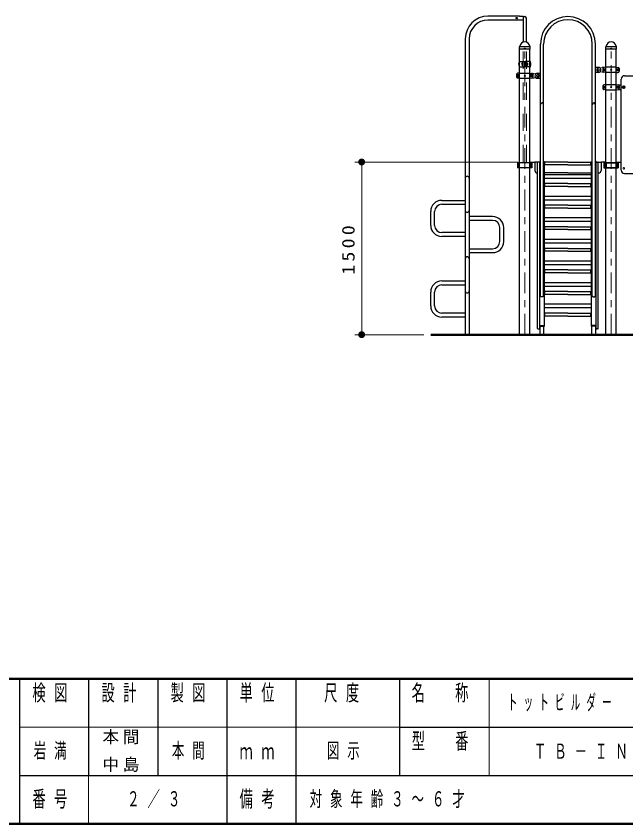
# Model space of a CAD drawing. Units: millimetres on the paper, scale 1:60. Extents: x -385 to 76, y -594 to 267.
# Drawn here: x -243 to -154.7, y -297 to -180.1 of the extents above; entities that cross this region are included whole.
import ezdxf

# ---------------------------------------------------------------- set-up
doc = ezdxf.new("R2010")
doc.units = ezdxf.units.MM
doc.linetypes.add('USER1', pattern=[4.5, 2.5, -2])
doc.linetypes.add('USER2', pattern=[6, 3, -1, 1, -1])
doc.layers.add('1_60', color=7, linetype='Continuous', lineweight=25)
doc.layers.add('NAKAMURA図枠', color=7, linetype='Continuous', lineweight=13)
doc.layers.add('図面情報', color=7, linetype='Continuous')
doc.styles.add('ＭＳ ゴシック', font='')
doc.styles.get('ＭＳ ゴシック').set_extended_font_data('MS Gothic')

# ---------------------------------------------------------------- blocks, each defined once
blk = doc.blocks.new('filled_dot')
at = {"color": 0, "linetype": 'Continuous', "lineweight": -2, "const_width": 1.25}
blk.add_lwpolyline([(-0.625, 0, 1), (0.625, 0, 1)], format="xyb", close=True, dxfattribs=at)

msp = doc.modelspace()

# ---------------------------------------------------------------- linework, layer by layer
at = {"layer": '1_60', "color": 70}
for p, q in [((-170.088, -180.072), (-174.679, -180.072)), ((-170.088, -180.638), (-174.679, -180.638)), ((-177.962, -183.355), (-177.962, -226.189)), ((-177.396, -183.355), (-177.396, -226.189)), ((-181.346, -206.739), (-177.962, -206.739)), ((-181.346, -207.305), (-177.962, -207.305)), ((-182.963, -210.355), (-182.963, -208.355)), ((-182.396, -210.355), (-182.396, -208.355)), ((-174.012, -209.072), (-177.396, -209.072)), ((-174.012, -209.639), (-177.396, -209.639)), ((-177.962, -211.406), (-181.346, -211.406)), ((-172.962, -212.689), (-172.962, -210.689)), ((-172.396, -212.689), (-172.396, -210.689)), ((-177.962, -211.972), (-181.346, -211.972)), ((-177.396, -213.739), (-174.012, -213.739)), ((-177.396, -214.306), (-174.012, -214.306)), ((-181.346, -218.406), (-177.962, -218.406)), ((-181.346, -218.972), (-177.962, -218.972)), ((-182.963, -222.022), (-182.963, -220.022)), ((-182.396, -222.022), (-182.396, -220.022)), ((-177.962, -223.072), (-181.346, -223.072)), ((-177.962, -223.639), (-181.346, -223.639))]:
    msp.add_line(p, q, dxfattribs=at)
at = {"layer": '1_60', "color": 70, "linetype": 'USER1', "lineweight": 13}
for p, q in [((-169.572, -180.072), (-170.088, -180.072)), ((-169.572, -180.638), (-170.088, -180.638))]:
    msp.add_line(p, q, dxfattribs=at)
at = {"layer": '1_60'}
for p, q in [((-170.088, -180.072), (-169.572, -180.072)), ((-169.572, -180.639), (-170.088, -180.639)), ((-169.572, -180.072), (-169.572, -183.839)), ((-169.119, -183.839), (-169.119, -180.355)), ((-170.12, -184.863), (-170.113, -184.533)), ((-170.093, -184.485), (-170.074, -184.466)), ((-168.599, -184.485), (-168.617, -184.466)), ((-168.571, -184.864), (-168.578, -184.533)), ((-157.62, -184.863), (-157.613, -184.533)), ((-157.593, -184.485), (-157.574, -184.466)), ((-156.099, -184.485), (-156.117, -184.466)), ((-156.071, -184.864), (-156.078, -184.533)), ((-170.12, -184.863), (-170.112, -184.872)), ((-168.58, -184.872), (-170.112, -184.872)), ((-170.088, -226.189), (-170.088, -184.872)), ((-168.603, -226.189), (-168.603, -184.872)), ((-168.58, -184.872), (-168.571, -184.864)), ((-157.62, -184.863), (-157.612, -184.872)), ((-156.08, -184.872), (-157.612, -184.872)), ((-157.588, -226.189), (-157.588, -184.872)), ((-156.103, -226.189), (-156.103, -184.872)), ((-156.08, -184.872), (-156.071, -184.864)), ((-167.072, -220.547), (-167.072, -192.855)), ((-166.619, -220.547), (-166.619, -192.855)), ((-159.572, -220.547), (-159.572, -192.855)), ((-159.119, -220.547), (-159.119, -192.855)), ((-168.315, -201.288), (-170.376, -201.288)), ((-170.376, -201.288), (-170.376, -202.038)), ((-168.315, -202.038), (-170.376, -202.038)), ((-170.237, -201.288), (-170.237, -202.038)), ((-168.65, -201.288), (-168.65, -202.038)), ((-168.603, -201.188), (-167.887, -201.188)), ((-168.603, -201.226), (-167.887, -201.226)), ((-168.494, -201.288), (-168.494, -202.038)), ((-168.445, -201.288), (-168.445, -202.038)), ((-168.315, -201.288), (-168.315, -202.038)), ((-167.179, -201.188), (-167.837, -201.188)), ((-167.496, -225.272), (-167.496, -201.271)), ((-167.179, -201.135), (-167.072, -201.135)), ((-167.179, -225.272), (-167.179, -201.188)), ((-166.619, -201.135), (-166.512, -201.135)), ((-163.096, -201.188), (-166.512, -201.188)), ((-166.512, -224.955), (-166.512, -201.188)), ((-166.429, -201.605), (-166.429, -201.188)), ((-163.096, -201.605), (-166.429, -201.605)), ((-163.096, -201.188), (-159.679, -201.188)), ((-163.096, -201.605), (-159.762, -201.605)), ((-159.762, -201.605), (-159.762, -201.188)), ((-159.572, -201.135), (-159.679, -201.135)), ((-159.679, -224.955), (-159.679, -201.188)), ((-159.012, -201.135), (-159.119, -201.135)), ((-159.012, -201.188), (-158.354, -201.188)), ((-159.012, -225.272), (-159.012, -201.188)), ((-158.695, -225.272), (-158.695, -201.271)), ((-157.588, -201.188), (-158.304, -201.188)), ((-157.588, -201.226), (-158.304, -201.226)), ((-157.876, -201.288), (-155.815, -201.288)), ((-157.876, -201.288), (-157.876, -202.038)), ((-155.815, -201.289), (-157.876, -201.289)), ((-157.876, -201.289), (-157.876, -202.039)), ((-157.876, -202.038), (-155.815, -202.038)), ((-155.815, -202.039), (-157.876, -202.039)), ((-157.746, -201.288), (-157.746, -202.038)), ((-157.737, -201.289), (-157.737, -202.039)), ((-157.697, -201.288), (-157.697, -202.038)), ((-157.541, -201.288), (-157.541, -202.038)), ((-156.15, -201.289), (-156.15, -202.039)), ((-156.103, -201.189), (-155.387, -201.189)), ((-156.103, -201.227), (-155.387, -201.227)), ((-155.994, -201.289), (-155.994, -202.039)), ((-155.954, -201.288), (-155.954, -202.038)), ((-155.945, -201.289), (-155.945, -202.039)), ((-155.815, -201.288), (-155.815, -202.038)), ((-155.815, -201.289), (-155.815, -202.039)), ((-166.512, -202.989), (-159.679, -202.989)), ((-166.512, -203.521), (-159.679, -203.521)), ((-163.096, -204.313), (-166.429, -204.313)), ((-166.429, -204.73), (-166.429, -204.313)), ((-163.096, -204.313), (-159.762, -204.313)), ((-159.762, -204.73), (-159.762, -204.313)), ((-163.096, -204.73), (-166.429, -204.73)), ((-163.096, -204.73), (-159.762, -204.73)), ((-166.512, -206.114), (-159.679, -206.114)), ((-166.512, -206.646), (-159.679, -206.646)), ((-163.096, -207.438), (-166.429, -207.438)), ((-166.429, -207.855), (-166.429, -207.438)), ((-163.096, -207.855), (-166.429, -207.855)), ((-163.096, -207.438), (-159.762, -207.438)), ((-163.096, -207.855), (-159.762, -207.855)), ((-159.762, -207.855), (-159.762, -207.438)), ((-166.512, -209.239), (-159.679, -209.239)), ((-166.512, -209.771), (-159.679, -209.771)), ((-163.096, -210.563), (-166.429, -210.563)), ((-166.429, -210.98), (-166.429, -210.563)), ((-163.096, -210.98), (-166.429, -210.98)), ((-163.096, -210.563), (-159.762, -210.563)), ((-163.096, -210.98), (-159.762, -210.98)), ((-159.762, -210.98), (-159.762, -210.563)), ((-166.512, -212.364), (-159.679, -212.364)), ((-166.512, -212.896), (-159.679, -212.896)), ((-163.096, -213.688), (-166.429, -213.688)), ((-166.429, -214.105), (-166.429, -213.688)), ((-163.096, -213.688), (-159.762, -213.688)), ((-159.762, -214.105), (-159.762, -213.688)), ((-163.096, -214.105), (-166.429, -214.105)), ((-163.096, -214.105), (-159.762, -214.105)), ((-166.512, -215.489), (-159.679, -215.489)), ((-166.512, -216.021), (-159.679, -216.021)), ((-163.096, -216.813), (-166.429, -216.813)), ((-166.429, -217.23), (-166.429, -216.813)), ((-163.096, -217.23), (-166.429, -217.23)), ((-163.096, -216.813), (-159.762, -216.813)), ((-163.096, -217.23), (-159.762, -217.23)), ((-159.762, -217.23), (-159.762, -216.813)), ((-166.512, -218.614), (-159.679, -218.614)), ((-166.512, -219.146), (-159.679, -219.146)), ((-163.096, -219.939), (-166.429, -219.939)), ((-166.429, -220.355), (-166.429, -219.939)), ((-163.096, -220.355), (-166.429, -220.355)), ((-163.096, -219.939), (-159.762, -219.939)), ((-163.096, -220.355), (-159.762, -220.355)), ((-159.762, -220.355), (-159.762, -219.939)), ((-166.512, -221.739), (-159.679, -221.739)), ((-166.512, -222.271), (-159.679, -222.271)), ((-163.096, -223.064), (-166.429, -223.064)), ((-166.429, -223.48), (-166.429, -223.064)), ((-163.096, -223.064), (-159.762, -223.064)), ((-159.762, -223.48), (-159.762, -223.064)), ((-163.096, -223.48), (-166.429, -223.48)), ((-163.096, -223.48), (-159.762, -223.48)), ((-167.412, -225.355), (-167.262, -225.355)), ((-167.179, -224.855), (-166.512, -224.855)), ((-167.179, -224.955), (-166.512, -224.955)), ((-167.129, -226.189), (-167.129, -224.955)), ((-166.562, -226.189), (-166.562, -224.955)), ((-159.012, -224.855), (-159.679, -224.855)), ((-159.012, -224.955), (-159.679, -224.955)), ((-159.629, -226.189), (-159.629, -224.955)), ((-159.062, -226.189), (-159.062, -224.955)), ((-158.779, -225.355), (-158.929, -225.355))]:
    msp.add_line(p, q, dxfattribs=at)
at = {"layer": '1_60', "linetype": 'USER1', "lineweight": 13}
for p, q in [((-169.572, -201.189), (-169.572, -180.072)), ((-169.119, -201.189), (-169.119, -180.355)), ((-168.604, -184.522), (-170.087, -184.522)), ((-156.104, -184.522), (-157.587, -184.522))]:
    msp.add_line(p, q, dxfattribs=at)
at = {"layer": '1_60', "lineweight": 13}
for p, q in [((-168.601, -184.513), (-170.09, -184.513)), ((-168.631, -184.455), (-170.058, -184.455)), ((-156.101, -184.513), (-157.59, -184.513)), ((-156.131, -184.455), (-157.558, -184.455)), ((-170.346, -201.189), (-193.962, -201.189)), ((-192.962, -226.189), (-192.962, -201.189)), ((-183.962, -226.189), (-193.962, -226.189))]:
    msp.add_line(p, q, dxfattribs=at)
at = {"layer": '1_60', "linetype": 'USER2', "lineweight": 13}
for p, q in [((-169.346, -226.189), (-169.346, -184.522)), ((-156.846, -226.189), (-156.846, -184.522))]:
    msp.add_line(p, q, dxfattribs=at)
at = {"layer": '1_60', "color": 131}
for p, q in [((-167.072, -192.855), (-167.072, -184.104)), ((-166.619, -192.855), (-166.619, -184.104)), ((-159.572, -192.855), (-159.572, -184.104)), ((-159.119, -192.855), (-159.119, -184.104)), ((-158.679, -187.488), (-159.119, -187.488)), ((-158.679, -188.221), (-159.119, -188.221)), ((-167.512, -188.321), (-167.072, -188.321)), ((-167.512, -189.055), (-167.072, -189.055)), ((-167.179, -201.48), (-167.179, -201.135)), ((-166.512, -201.48), (-166.512, -201.135)), ((-159.679, -201.48), (-159.679, -201.135)), ((-159.012, -201.48), (-159.012, -201.135))]:
    msp.add_line(p, q, dxfattribs=at)
at = {"layer": '1_60', "color": 2}
for p, q in [((-170.114, -186.647), (-169.404, -186.647)), ((-169.617, -186.867), (-169.65, -186.866)), ((-169.617, -187.022), (-169.617, -186.663)), ((-169.617, -187.022), (-169.617, -187.38)), ((-169.371, -186.68), (-169.371, -187.363)), ((-169.321, -186.68), (-169.321, -187.363)), ((-168.577, -186.647), (-169.287, -186.647)), ((-169.075, -187.022), (-169.075, -186.663)), ((-169.075, -186.867), (-169.041, -186.866)), ((-169.075, -187.022), (-169.075, -187.38)), ((-170.112, -187.397), (-169.404, -187.397)), ((-169.617, -187.176), (-169.65, -187.178)), ((-168.577, -187.397), (-169.287, -187.397)), ((-169.075, -187.176), (-169.041, -187.178)), ((-157.612, -187.48), (-158.137, -187.525)), ((-157.612, -188.23), (-158.137, -188.184)), ((-156.079, -187.48), (-157.612, -187.48)), ((-156.079, -188.23), (-157.612, -188.23)), ((-156.079, -187.48), (-155.816, -187.503)), ((-156.079, -188.23), (-155.816, -188.207)), ((-170.112, -188.313), (-170.375, -188.336)), ((-170.112, -189.063), (-170.375, -189.04)), ((-170.112, -188.313), (-168.579, -188.313)), ((-170.112, -189.063), (-168.579, -189.063)), ((-168.579, -188.313), (-168.054, -188.359)), ((-168.579, -189.063), (-168.054, -189.017)), ((-157.612, -189.98), (-157.875, -190.003)), ((-157.612, -189.98), (-156.079, -189.98)), ((-156.079, -189.98), (-155.554, -190.026)), ((-155.554, -190.026), (-155.387, -190.038)), ((-157.612, -190.73), (-157.875, -190.707)), ((-157.612, -190.73), (-156.079, -190.73)), ((-156.079, -190.73), (-155.554, -190.684)), ((-155.554, -190.684), (-155.387, -190.672)), ((-167.887, -201.238), (-167.887, -202.438)), ((-158.304, -201.238), (-158.304, -202.438)), ((-167.496, -202.772), (-167.554, -202.772)), ((-163.096, -202.772), (-166.512, -202.772)), ((-163.096, -202.772), (-159.679, -202.772)), ((-158.695, -202.772), (-158.637, -202.772))]:
    msp.add_line(p, q, dxfattribs=at)
at = {"layer": '1_60', "color": 2, "lineweight": 13}
for p, q in [((-169.212, -186.68), (-169.212, -187.363)), ((-157.958, -188.009), (-157.958, -187.701)), ((-157.65, -187.701), (-157.958, -187.701)), ((-157.65, -188.009), (-157.958, -188.009)), ((-156.041, -187.701), (-155.733, -187.701)), ((-156.041, -188.009), (-155.733, -188.009)), ((-155.733, -188.009), (-155.733, -187.701)), ((-170.458, -188.842), (-170.458, -188.534)), ((-170.15, -188.534), (-170.458, -188.534)), ((-170.15, -188.842), (-170.458, -188.842)), ((-168.541, -188.534), (-168.233, -188.534)), ((-168.541, -188.842), (-168.233, -188.842)), ((-168.233, -188.842), (-168.233, -188.534)), ((-157.65, -190.201), (-157.958, -190.201)), ((-157.958, -190.509), (-157.958, -190.201)), ((-157.65, -190.509), (-157.958, -190.509)), ((-156.041, -190.201), (-155.733, -190.201)), ((-156.041, -190.509), (-155.733, -190.509)), ((-155.733, -190.509), (-155.733, -190.201))]:
    msp.add_line(p, q, dxfattribs=at)
at = {"layer": '1_60', "color": 2, "linetype": 'USER1', "lineweight": 13}
for p, q in [((-158.137, -187.525), (-158.663, -187.564)), ((-158.137, -188.184), (-158.663, -188.145)), ((-157.595, -187.496), (-157.595, -188.213)), ((-156.095, -187.496), (-156.095, -188.213)), ((-170.096, -188.33), (-170.096, -189.046)), ((-168.596, -188.33), (-168.596, -189.046)), ((-168.054, -188.359), (-167.528, -188.398)), ((-168.054, -189.017), (-167.528, -188.978))]:
    msp.add_line(p, q, dxfattribs=at)
at = {"layer": '1_60', "color": 4}
for p, q in [((-155.387, -202.355), (-155.387, -189.188)), ((-154.887, -188.688), (-152.646, -188.688)), ((-155.079, -190.317), (-155.012, -190.278)), ((-155.079, -190.317), (-155.079, -190.394)), ((-155.079, -190.394), (-155.012, -190.432)), ((-155.012, -190.278), (-154.946, -190.317)), ((-155.012, -190.432), (-154.946, -190.394)), ((-154.946, -190.317), (-154.946, -190.394)), ((-154.887, -202.855), (-146.304, -202.855))]:
    msp.add_line(p, q, dxfattribs=at)
at = {"layer": '1_60', "lineweight": 50}
msp.add_line((-182.962, -226.189), (-43.928, -226.189), dxfattribs=at)
at = {"layer": '1_60'}
for points in [[(-166.619, -220.547), (-166.621, -220.571), (-166.627, -220.594), (-166.636, -220.617), (-166.649, -220.638), (-166.666, -220.658), (-166.685, -220.676), (-166.708, -220.692), (-166.732, -220.705), (-166.759, -220.715), (-166.787, -220.723), (-166.816, -220.728), (-166.846, -220.729), (-166.875, -220.728), (-166.904, -220.723), (-166.932, -220.715), (-166.959, -220.705), (-166.984, -220.692), (-167.006, -220.676), (-167.025, -220.658), (-167.042, -220.638), (-167.055, -220.617), (-167.065, -220.594), (-167.07, -220.571), (-167.072, -220.547)], [(-159.572, -220.547), (-159.57, -220.571), (-159.564, -220.594), (-159.555, -220.617), (-159.542, -220.638), (-159.525, -220.658), (-159.506, -220.676), (-159.483, -220.692), (-159.459, -220.705), (-159.432, -220.715), (-159.404, -220.723), (-159.375, -220.728), (-159.345, -220.729), (-159.316, -220.728), (-159.287, -220.723), (-159.259, -220.715), (-159.232, -220.705), (-159.207, -220.692), (-159.185, -220.676), (-159.166, -220.658), (-159.149, -220.638), (-159.136, -220.617), (-159.126, -220.594), (-159.121, -220.571), (-159.119, -220.547)]]:
    msp.add_lwpolyline(points, dxfattribs=at)
for centre, radius in [((-170.512, -180.355), 0.1), ((-169.346, -184.738), 0.05), ((-156.846, -184.738), 0.05)]:
    msp.add_circle(centre, radius, dxfattribs=at)
at = {"layer": '1_60', "color": 2, "linetype": 'USER1', "lineweight": 13}
for centre in [(-158.679, -187.855), (-167.512, -188.688)]:
    msp.add_circle(centre, 0.125, dxfattribs=at)
at = {"layer": '1_60', "color": 2, "lineweight": 13}
for centre, radius in [((-157.804, -187.855), 0.154), ((-157.804, -187.855), 0.0833), ((-156.845, -187.855), 0.0833), ((-155.887, -187.855), 0.154), ((-155.887, -187.855), 0.0833), ((-170.304, -188.688), 0.154), ((-170.304, -188.688), 0.0833), ((-169.346, -188.688), 0.0833), ((-168.387, -188.688), 0.154), ((-168.387, -188.688), 0.0833), ((-157.804, -190.355), 0.154), ((-157.804, -190.355), 0.0833), ((-156.846, -190.355), 0.0833), ((-155.887, -190.355), 0.154), ((-155.887, -190.355), 0.0833)]:
    msp.add_circle(centre, radius, dxfattribs=at)
at = {"layer": '1_60', "lineweight": 13}
msp.add_circle((-155.012, -190.355), 0.2, dxfattribs=at)
at = {"layer": '1_60', "color": 4}
msp.add_circle((-155.012, -190.355), 0.175, dxfattribs=at)
at = {"layer": '1_60', "color": 4, "linetype": 'USER1', "lineweight": 13}
for radius in [0.108, 0.104]:
    msp.add_circle((-155.012, -190.355), radius, dxfattribs=at)
at = {"layer": '1_60', "color": 4, "lineweight": 13}
msp.add_circle((-155.012, -190.355), 0.0917, dxfattribs=at)
at = {"layer": '1_60', "linetype": 'USER1', "lineweight": 13}
msp.add_circle((-155.012, -202.105), 0.108, dxfattribs=at)
at = {"layer": '1_60', "color": 70}
for centre, radius, start, end in [((-174.679, -183.355), 3.283, 90, 180), ((-174.679, -183.355), 2.717, 90, 180), ((-177.679, -203.522), 0.283, 0, 180), ((-181.346, -208.355), 1.617, 90, 180), ((-181.346, -208.355), 1.05, 90, 180), ((-177.679, -208.189), 0.283, 180, 0), ((-174.012, -210.689), 1.617, 0, 90), ((-181.346, -210.355), 1.617, 180, 270), ((-181.346, -210.355), 1.05, 180, 270), ((-174.012, -210.689), 1.05, 0, 90), ((-174.012, -212.689), 1.617, 270, 0), ((-174.012, -212.689), 1.05, 270, 0), ((-177.679, -215.189), 0.283, 0, 180), ((-181.346, -220.022), 1.617, 90, 180), ((-181.346, -220.022), 1.05, 90, 180), ((-177.679, -219.856), 0.283, 180, 0), ((-181.346, -222.022), 1.617, 180, 270), ((-181.346, -222.022), 1.05, 180, 270)]:
    msp.add_arc(centre, radius, start, end, dxfattribs=at)
at = {"layer": '1_60', "linetype": 'USER1', "lineweight": 13}
msp.add_arc((-169.346, -180.355), 0.227, 0, 180, dxfattribs=at)
at = {"layer": '1_60'}
for centre, radius, start, end in [((-169.346, -180.355), 0.227, 0, 180), ((-170.043, -184.534), 0.07, 135, 178.99605), ((-170.107, -184.433), 0.0467, 315, 353.3676), ((-169.346, -184.522), 0.72, 90, 173.3676), ((-169.346, -184.522), 0.72, 6.6324, 90), ((-168.584, -184.433), 0.0467, 186.6324, 225), ((-168.648, -184.534), 0.07, 1.00395, 45), ((-157.543, -184.534), 0.07, 135, 178.99605), ((-157.607, -184.433), 0.0467, 315, 353.3676), ((-156.846, -184.522), 0.72, 90, 173.3676), ((-156.846, -184.522), 0.72, 6.6324, 90), ((-156.084, -184.433), 0.0467, 186.6324, 225), ((-156.148, -184.534), 0.07, 1.00395, 45), ((-166.846, -192.855), 0.227, 0, 180), ((-159.345, -192.855), 0.227, 0, 180), ((-167.412, -201.271), 0.0833, 90, 180), ((-167.262, -201.271), 0.0833, 0, 90), ((-158.929, -201.271), 0.0833, 90, 180), ((-158.779, -201.271), 0.0833, 0, 90), ((-167.412, -225.272), 0.0833, 180, 270), ((-167.262, -225.272), 0.0833, 270, 0), ((-158.929, -225.272), 0.0833, 180, 270), ((-158.779, -225.272), 0.0833, 270, 0)]:
    msp.add_arc(centre, radius, start, end, dxfattribs=at)
at = {"layer": '1_60', "color": 131}
for centre, radius, start, end in [((-163.096, -184.104), 3.977, 0, 180), ((-163.096, -184.104), 3.523, 0, 180), ((-158.679, -187.855), 0.367, 270, 90), ((-167.512, -188.688), 0.367, 90, 270)]:
    msp.add_arc(centre, radius, start, end, dxfattribs=at)
at = {"layer": '1_60', "color": 2}
for centre, radius, start, end in [((-169.302, -187.022), 0.935, 159.19706, 200.80294), ((-170.114, -186.713), 0.0667, 90, 159.19706), ((-169.655, -187.022), 0.156, 88, 272), ((-169.6, -186.663), 0.0167, 90, 180), ((-169.404, -186.68), 0.0333, 0, 90), ((-169.287, -186.68), 0.0333, 90, 180), ((-169.091, -186.663), 0.0167, 0, 90), ((-169.036, -187.022), 0.156, 268, 92), ((-168.577, -186.713), 0.0667, 20.80294, 90), ((-169.389, -187.022), 0.935, 339.19706, 20.80294), ((-170.114, -187.33), 0.0667, 200.80294, 270), ((-169.6, -187.38), 0.0167, 180, 270), ((-169.404, -187.363), 0.0333, 270, 0), ((-169.287, -187.363), 0.0333, 180, 270), ((-169.091, -187.38), 0.0167, 270, 0), ((-168.577, -187.33), 0.0667, 270, 339.19706), ((-157.22, -187.855), 0.833, 163.80375, 196.19625), ((-157.861, -187.669), 0.167, 95, 163.80375), ((-157.861, -188.04), 0.167, 196.19625, 265), ((-155.83, -187.669), 0.167, 16.19625, 85), ((-155.83, -188.04), 0.167, 275, 343.80375), ((-156.47, -187.855), 0.833, 343.80375, 16.19625), ((-169.721, -188.688), 0.833, 163.80375, 196.19625), ((-170.361, -188.502), 0.167, 95, 163.80375), ((-170.361, -188.874), 0.167, 196.19625, 265), ((-168.33, -188.502), 0.167, 16.19625, 85), ((-168.33, -188.874), 0.167, 275, 343.80375), ((-168.971, -188.688), 0.833, 343.80375, 16.19625), ((-157.221, -190.355), 0.833, 163.80375, 196.19625), ((-157.861, -190.169), 0.167, 95, 163.80375), ((-157.861, -190.541), 0.167, 196.19625, 265), ((-155.83, -190.169), 0.167, 16.19625, 85), ((-155.83, -190.541), 0.167, 275, 343.80375), ((-156.471, -190.355), 0.833, 343.80375, 16.19625), ((-167.837, -201.238), 0.05, 90, 180), ((-158.354, -201.238), 0.05, 0, 90), ((-167.554, -202.438), 0.333, 180, 270), ((-158.637, -202.438), 0.333, 270, 0)]:
    msp.add_arc(centre, radius, start, end, dxfattribs=at)
at = {"layer": '1_60', "color": 2, "lineweight": 13}
for centre, radius, start, end in [((-169.246, -186.68), 0.0333, 0, 90), ((-169.246, -187.363), 0.0333, 270, 0), ((-159.783, -187.855), 2.139, 355.87048, 4.12952), ((-153.908, -187.855), 2.139, 175.87048, 184.12952), ((-172.283, -188.688), 2.139, 355.87048, 4.12952), ((-166.408, -188.688), 2.139, 175.87048, 184.12952), ((-159.783, -190.355), 2.139, 355.87048, 4.12952), ((-153.908, -190.355), 2.139, 175.87048, 184.12952)]:
    msp.add_arc(centre, radius, start, end, dxfattribs=at)
at = {"layer": '1_60', "color": 2, "linetype": 'USER1', "lineweight": 13}
for centre, radius, start, end in [((-158.637, -187.855), 0.291, 95, 265), ((-157.612, -187.496), 0.0167, 0, 91.98888), ((-157.612, -188.213), 0.0167, 270, 0), ((-168.579, -188.33), 0.0167, 88.01112, 180), ((-168.579, -189.046), 0.0167, 180, 270), ((-167.554, -188.688), 0.291, 275, 85)]:
    msp.add_arc(centre, radius, start, end, dxfattribs=at)
at = {"layer": '1_60', "color": 4}
for centre, start, end in [((-154.887, -189.188), 90, 180), ((-154.887, -202.355), 180, 270)]:
    msp.add_arc(centre, 0.5, start, end, dxfattribs=at)
at = {"layer": 'NAKAMURA図枠', "lineweight": 50}
for p, q in [((-385, -276), (0, -276)), ((-385, -297), (0, -297))]:
    msp.add_line(p, q, dxfattribs=at)
at = {"layer": 'NAKAMURA図枠', "color": 211, "lineweight": 25}
for p, q in [((-242.5, -276), (-242.5, -297)), ((-232.5, -276), (-232.5, -290)), ((-222.5, -276), (-222.5, -290)), ((-212.5, -276), (-212.5, -297)), ((-202.5, -276), (-202.5, -290)), ((-187.5, -276), (-187.5, -290)), ((-187.5, -283), (-70, -283)), ((-242.5, -290), (0, -290))]:
    msp.add_line(p, q, dxfattribs=at)
at = {"layer": 'NAKAMURA図枠'}
for p, q in [((-174.5, -276), (-174.5, -290)), ((-242.5, -283), (-187.5, -283)), ((-232.5, -290), (-232.5, -297))]:
    msp.add_line(p, q, dxfattribs=at)
at = {"layer": 'NAKAMURA図枠', "lineweight": 25}
msp.add_line((-202.5, -290), (-202.5, -297), dxfattribs=at)

# ---------------------------------------------------------------- block references
at = {"layer": '1_60', "lineweight": 13, "xscale": 0.4, "yscale": 0.4}
for p, rotation in [((-192.962, -201.189), 270), ((-192.962, -226.189), 90)]:
    msp.add_blockref('filled_dot', p, dxfattribs=dict(at, rotation=rotation))

# ---------------------------------------------------------------- texts
at = {"layer": '1_60', "insert": (-193.962, -213.689), "char_height": 1.833, "attachment_point": 8, "rotation": 90, "style": 'ＭＳ ゴシック'}
msp.add_mtext('\\T1.33;\\W1.15;1500', dxfattribs=at)
at = {"layer": 'NAKAMURA図枠', "color": 4, "char_height": 2.346, "style": 'ＭＳ ゴシック'}
for s, insert, attachment_point in [('\\T1.64;\\W0.6;検図', (-237.5, -276.833), 2), ('\\T1.64;\\W0.6;設計', (-227.5, -276.833), 2), ('\\T1.64;\\W0.6;製図', (-217.5, -276.833), 2), ('\\T1.64;\\W0.6;単位', (-207.5, -276.833), 2), ('\\T1.64;\\W0.6;尺度', (-195.25, -276.833), 2), ('\\T1.64;\\W0.6;名\u3000称', (-181, -276.833), 2), ('\\T1.64;\\W0.6;型\u3000番', (-181, -283.833), 2), ('\\T1.64;\\W0.6;ｍｍ', (-207.5, -286.5), 5), ('\\T1.64;\\W0.6;番号', (-237.5, -293.5), 5), ('\\T1.64;\\W0.6;備考', (-207.5, -293.5), 5)]:
    msp.add_mtext(s, dxfattribs=dict(at, insert=insert, attachment_point=attachment_point))
at = {"layer": '図面情報', "style": 'ＭＳ ゴシック'}
for s, insert, char_height, attachment_point in [('\\T1.64;\\W0.45;トットビルダー\u3000インクルーシブ', (-154.75, -279.5), 2.199, 5), ('\\T1.23;本間', (-230.5, -284.5), 1.76, 4), ('\\T1.64;\\W0.6;岩満', (-237.5, -286.5), 2.199, 5), ('\\T1.64;\\W0.6;本間', (-217.5, -286.5), 2.199, 5), ('\\T1.64;\\W0.6;図示', (-198, -286.5), 2.199, 4), ('\\T1.64;\\W0.6;ＴＢ－ＩＮ０８１Ｂ', (-154.75, -286.5), 2.199, 5), ('\\T1.23;中島', (-230.5, -288.5), 1.76, 4), ('\\T1.64;\\W0.6;２／３', (-222.5, -293.5), 2.199, 5), ('\\T1.64;\\W0.6;対象年齢３～６才', (-200.5, -293.5), 2.199, 4)]:
    msp.add_mtext(s, dxfattribs=dict(at, insert=insert, char_height=char_height, attachment_point=attachment_point))

doc.saveas('drawing.dxf')
